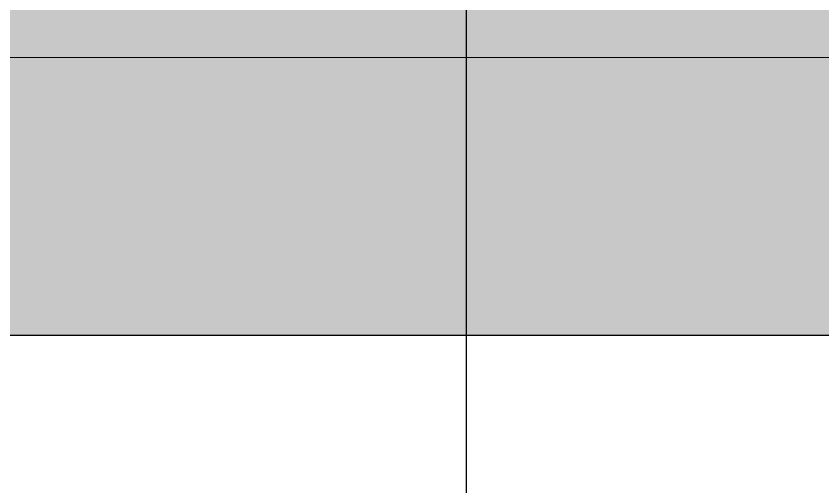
# Model space of a CAD drawing. Header units: millimetres. Extents: x -794334 to -714814, y -17806 to 22403.
# Drawn here: x -772291 to -771477, y 9261 to 9736 of the extents above; entities that cross this region are included whole.
import ezdxf
from ezdxf.xclip import XClip

# ---------------------------------------------------------------- set-up
doc = ezdxf.new("R2010")
doc.units = ezdxf.units.MM
doc.header["$XCLIPFRAME"] = 0
doc.layers.add('A-GENM', color=1, linetype='Continuous', lineweight=9)
doc.layers.add('A-ROOM-IDEN', color=3, linetype='Continuous', lineweight=25)
doc.layers.add('A11_ALU.SOLID SHEET', color=2, linetype='Continuous')

# ---------------------------------------------------------------- blocks, each defined once
blk = doc.blocks.new('Curved Concourse Ceiling5 - Curved Concourse Ceiling-12515229-4252-01 ENLARGED CONCOURSE LEVEL - REFLECTED CEILING PLAN - SHEET 3')
at = {"layer": 'A-GENM'}
h = blk.add_hatch(color=256, dxfattribs=at)
h.paths.add_polyline_path([(-768763.28, 4129.03), (-768657.49, 4129.04), (-768657.5, 9894.02), (-777707.49, 9894.02), (-777707.42, 4129.03), (-769849.31, 4129.03)])
h.paths.add_polyline_path([(-768857.49, 4329.03), (-777507.49, 4329.03), (-777507.49, 9694.03), (-768857.49, 9694.03), (-768857.49, 4419.87)])
blk.add_hatch(color=256, dxfattribs=at).paths.add_polyline_path([(-777227.49, 9414.03), (-769137.49, 9414.03), (-768857.49, 9694.03), (-777507.49, 9694.03), (-777293.75, 9480.28)])
for p, q in [((-768857.49, 9694.03), (-777507.49, 9694.03)), ((-768857.49, 9694.03), (-777507.49, 9694.03)), ((-777227.49, 9414.03), (-769137.49, 9414.03)), ((-769137.49, 9414.03), (-777227.49, 9414.03))]:
    blk.add_line(p, q, dxfattribs=at)
blk = doc.blocks.new('*U1029')
at = {"layer": 'A-GENM'}
blk.add_blockref('Curved Concourse Ceiling5 - Curved Concourse Ceiling-12515229-4252-01 ENLARGED CONCOURSE LEVEL - REFLECTED CEILING PLAN - SHEET 3', (778882.37, -3579.02), dxfattribs=at)
blk = doc.blocks.new('*U1230')
blk.add_lwpolyline([(480, 480), (8570, 480), (8570, 5285), (480, 5285)], close=True)
blk = doc.blocks.new('*U1630')
blk.add_blockref('*U1230', (-33025.12, 550))

msp = doc.modelspace()

# ---------------------------------------------------------------- block references
at = {"layer": 'A11_ALU.SOLID SHEET'}
ref = msp.add_blockref('*U1630', (-744681.24, 3579.02), dxfattribs=at)
XClip(ref).set_block_clipping_path([(-45802.4668593339, -9620.0029952967), (23702.8690583039, 10334.9999958097)])

# ---------------------------------------------------------------- next in the draw order: linework, layer by layer
at = {"layer": 'A-ROOM-IDEN'}
msp.add_line((-771836.8, 3442.19), (-771836.8, 14386.25), dxfattribs=at)

# ---------------------------------------------------------------- next in the draw order: block references
msp.add_blockref('*U1029', (-778882.37, 3579.02))

doc.saveas('drawing.dxf')
